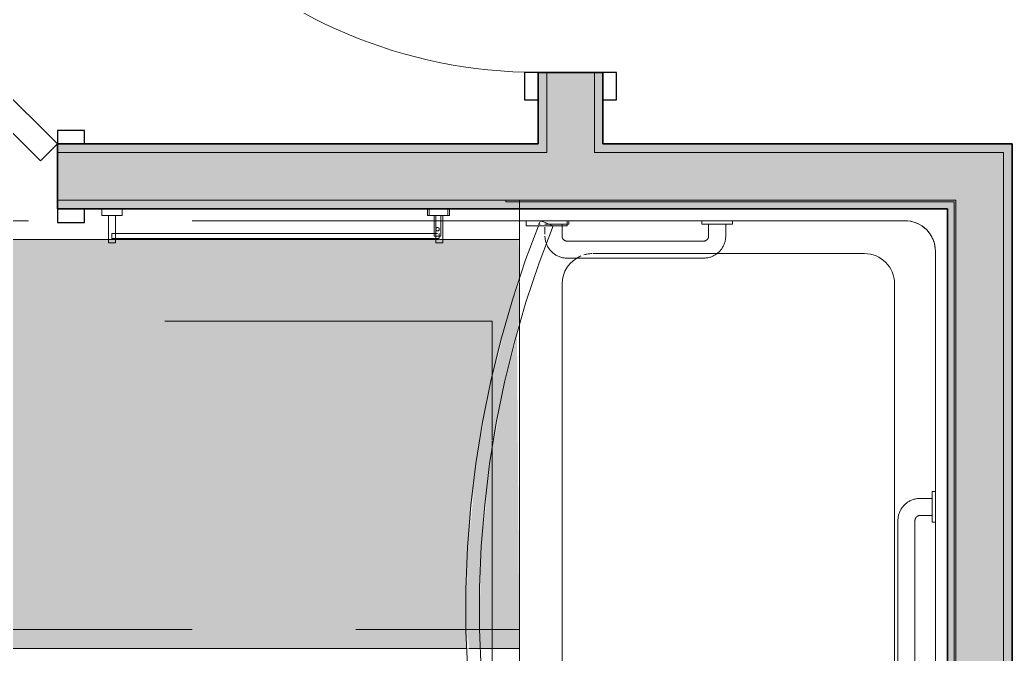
# Model space of a CAD drawing. Header units: inches. Extents: x 6 to 8416, y -388 to 6104.
# Drawn here: x 5332.9 to 5405.7, y 710.3 to 756.8 of the extents above; entities that cross this region are included whole.
import ezdxf

# ---------------------------------------------------------------- set-up
doc = ezdxf.new("R2010")
doc.units = ezdxf.units.IN
doc.header["$MEASUREMENT"] = 0
doc.linetypes.add('Dash 1_16_', pattern=[48, 24, -24])
doc.linetypes.add('Hidden 1_16_', pattern=[36, 24, -12])
for name, color, linetype, lineweight in [('A-DOOR', 31, 'Continuous', 18), ('A-DOOR-FRAM', 31, 'Continuous', 25), ('A-GENM', 13, 'Continuous', 18), ('A-WALL', 113, 'Continuous', 25), ('A-WALL-PATT', 111, 'Continuous', 35), ('I-WALL', 2, 'Continuous', 25), ('P-SANR-FIXT', 6, 'Continuous', 18), ('Q-SPCQ', 91, 'Continuous', 18)]:
    doc.layers.add(name, color=color, linetype=linetype, lineweight=lineweight)

# ---------------------------------------------------------------- blocks, each defined once
blk = doc.blocks.new('GM BA Shower-Unit-Tub-Prefab-ICC ADA-AM - ICC Type B_ Option A Forward_ 60_W x 32_D-2224287-LEVEL 3 - PLAN Copy 1 Copy 1')
at = {"layer": 'A-GENM'}
blk.add_line((59.375, 32), (60, 32), dxfattribs=at)
blk = doc.blocks.new('PL BA Toilet-Unit-Two Piece-ICC ADA-AM - ICC Type B_ Side Approach_ Swing Up Bar-V939-LEVEL 3 - PLAN Copy 1 Copy 1')
at = {"layer": 'A-GENM', "linetype": 'Hidden 1_16_', "lineweight": 9}
for p, q in [((0, -46.672), (0, -23.078)), ((0, -47.204), (0, -46.672)), ((0, -51.923), (0, -47.263)), ((0, -56), (0, -51.974)), ((0, -56), (48, -56))]:
    blk.add_line(p, q, dxfattribs=at)
blk = doc.blocks.new('GM Clearance-Rect-AM - 30_ x 48_  - A117 2017 Existing _ Type B _ A117 2009 _ CBC-V940-LEVEL 3 - PLAN Copy 1 Copy 1')
at = {"layer": 'A-GENM', "linetype": 'Hidden 1_16_', "lineweight": 9, "transparency": 33554560}
h = blk.add_hatch(color=256, dxfattribs=at)
h.paths.add_polyline_path([(-15, 14.99), (-15, 3.824), (-9.98, 3.852), (-4.627, 3.521), (1.211, 2.722), (6.775, 1.493), (11.363, 0.219), (12.253, 0), (15, 0.051), (15, 5.656), (14.75, 5.656), (14.75, 6.089), (15, 6.089), (15, 29.656), (14.75, 29.656), (14.75, 30.089), (15, 30.089), (15, 48), (-15, 48)])
h.paths.add_polyline_path([(-15, 2.824), (-15, 0), (7.953, 0.176), (3.467, 1.272), (-2.174, 2.235), (-7.811, 2.769), (-12.992, 2.9)])
h = blk.add_hatch(color=256, dxfattribs=at)
h.paths.add_polyline_path([(-15, 3.379), (-15, 2.824), (-10.45, 2.869), (-4.679, 2.522), (1.585, 1.633), (7.063, 0.418), (9.185, 0), (11.777, 0.051), (9.674, 0.744), (3.083, 2.363), (-1.424, 3.155), (-8.171, 3.783), (-13.109, 3.896), (-15, 3.685), (-15, 3.38)])
h.paths.add_polyline_path([(14.75, 5.656), (15, 5.656), (15, 6.089), (14.75, 6.089), (14.75, 5.872)])
h.paths.add_polyline_path([(14.75, 29.656), (15, 29.656), (15, 30.089), (14.75, 30.089), (14.75, 29.872)])
at = {"layer": 'A-GENM', "linetype": 'Hidden 1_16_', "lineweight": 9}
for p, q in [((15, 48), (-15, 48)), ((-15, 48), (-15, 3.821)), ((15, 48), (-15, 48)), ((-15, 48), (-15, 3.821)), ((-15, 3.821), (-15, 48)), ((-15, 48), (15, 48)), ((15, 30.062), (15, 48)), ((15, 30.062), (15, 48)), ((15, 48), (15, 30.062)), ((15, 29.872), (15, 30.062)), ((15, 29.872), (15, 30.062)), ((15, 30.062), (15, 29.872)), ((15, 29.656), (15, 29.845)), ((15, 29.656), (15, 29.845)), ((15, 29.845), (15, 29.656)), ((15, 6.062), (15, 29.656)), ((15, 6.062), (15, 29.656)), ((15, 29.656), (15, 6.062)), ((15, 5.872), (15, 6.062)), ((15, 5.872), (15, 6.062)), ((15, 6.062), (15, 5.872)), ((15, 5.656), (15, 5.845)), ((15, 5.656), (15, 5.845)), ((15, 5.845), (15, 5.656)), ((15, 0), (15, 5.656)), ((15, 0), (15, 5.656)), ((15, 5.656), (15, 0)), ((-15, 3.714), (-15, 3.38)), ((-15, 3.714), (-15, 3.38)), ((-15, 3.38), (-15, 3.714)), ((-15, 3.378), (-15, 2.824)), ((-15, 3.378), (-15, 2.824)), ((-15, 2.824), (-15, 3.378)), ((-15, 2.824), (-15, 0)), ((-15, 2.824), (-15, 0)), ((-15, 0), (-15, 2.824)), ((-15, 0), (8.6, 0)), ((-15, 0), (8.6, 0)), ((8.6, 0), (-15, 0)), ((8.6, 0), (8.902, 0)), ((8.6, 0), (8.902, 0)), ((8.902, 0), (8.6, 0)), ((9.075, 0), (11.841, 0)), ((9.075, 0), (11.841, 0)), ((11.841, 0), (9.075, 0)), ((11.922, 0), (15, 0)), ((11.922, 0), (15, 0)), ((15, 0), (11.922, 0))]:
    blk.add_line(p, q, dxfattribs=at)
blk = doc.blocks.new('SE BA Towel Bar-AM - 2_-0_ W x 2 1_2_ D_ 48_ AFF-V941-LEVEL 3 - PLAN Copy 1 Copy 1')
at = {"layer": 'Q-SPCQ'}
for p, q in [((-12.25, 2.5), (-12.25, 0.5)), ((-12.25, 2.5), (-12, 2.5)), ((-12.217, 2.5), (-12, 2.5)), ((-12, 2.5), (-11.783, 2.5)), ((-12, 2.5), (-11.75, 2.5)), ((12, 2.187), (-12, 2.187)), ((-12, 2.187), (-12, 2.181)), ((-12, 2.187), (-12, 2.181)), ((-11.75, 2), (-11.75, 2.5)), ((11.75, 2.5), (11.75, 0.5)), ((11.75, 2.5), (12, 2.5)), ((11.783, 2.5), (12, 2.5)), ((12, 2.5), (12.217, 2.5)), ((12, 2.5), (12.25, 2.5)), ((12, 2.181), (12, 2.187)), ((12, 2.181), (12, 2.187)), ((12.25, 0.5), (12.25, 2.5)), ((-12, 2.181), (-12, 2.162)), ((-12, 2.181), (-12, 2.162)), ((-12, 2.162), (-12, 2.133)), ((-12, 2.162), (-12, 2.133)), ((-12, 2.133), (-12, 2.094)), ((-12, 2.133), (-12, 2.094)), ((-12, 2.094), (-12, 2.049)), ((-12, 2.094), (-12, 2.049)), ((-12, 2.049), (-12, 2)), ((-12, 2.049), (-12, 2)), ((-12, 2), (-12, 1.812)), ((-12, 2), (-12, 1.951)), ((-12, 1.951), (-12, 1.906)), ((-12, 1.906), (-12, 1.867)), ((-12, 1.867), (-12, 1.838)), ((-12, 1.838), (-12, 1.819)), ((-12, 1.819), (-12, 1.812)), ((-11.872, 1.812), (-11.683, 1.812)), ((-11.75, 0.5), (-11.75, 2)), ((-11.683, 1.812), (12, 1.812)), ((12, 2.162), (12, 2.181)), ((12, 2.162), (12, 2.181)), ((12, 2.133), (12, 2.162)), ((12, 2.133), (12, 2.162)), ((12, 2.094), (12, 2.133)), ((12, 2.094), (12, 2.133)), ((12, 2.049), (12, 2.094)), ((12, 2.049), (12, 2.094)), ((12, 2), (12, 2.049)), ((12, 2), (12, 2.049)), ((12, 1.951), (12, 2)), ((12, 1.951), (12, 2)), ((12, 1.906), (12, 1.951)), ((12, 1.906), (12, 1.951)), ((12, 1.867), (12, 1.906)), ((12, 1.867), (12, 1.906)), ((12, 1.838), (12, 1.867)), ((12, 1.838), (12, 1.867)), ((12, 1.819), (12, 1.838)), ((12, 1.819), (12, 1.838)), ((12, 1.812), (12, 1.819)), ((12, 1.812), (12, 1.819)), ((-12.75, 0.5), (-12.75, 0)), ((-12.098, 0.5), (-12.75, 0.5)), ((-12.217, 0.5), (-12.25, 0.5)), ((-11.634, 0.5), (-11.859, 0.5)), ((-11.75, 0.5), (-11.783, 0.5)), ((-11.25, 0.5), (-11.634, 0.5)), ((-11.25, 0), (-11.25, 0.5)), ((11.25, 0.5), (11.25, 0)), ((12, 0.5), (11.25, 0.5)), ((12, 0.5), (11.75, 0.5)), ((12, 0.5), (11.764, 0.5)), ((12, 0.5), (11.783, 0.5)), ((12.217, 0.5), (12, 0.5)), ((12.25, 0.5), (12, 0.5)), ((12.236, 0.5), (12, 0.5)), ((12.75, 0.5), (12, 0.5)), ((12.75, 0), (12.75, 0.5)), ((-12, 0), (-12.75, 0)), ((-12, 0), (-12.75, 0)), ((-11.25, 0), (-12, 0)), ((-11.25, 0), (-12, 0)), ((12, 0), (11.25, 0)), ((12, 0), (11.25, 0)), ((12.75, 0), (12, 0)), ((12.75, 0), (12, 0))]:
    blk.add_line(p, q, dxfattribs=at)
blk = doc.blocks.new('z Nested-Shower Surround-Tub-Prefab - Variable-V943-LEVEL 3 - PLAN Copy 1 Copy 1')
at = {"layer": 'A-GENM', "lineweight": 9}
for p, q in [((60, 33), (59.875, 33)), ((59.875, 33), (59.875, 0.125)), ((59.875, 32), (59.875, 33)), ((59.875, 33), (60, 33)), ((60, 0), (60, 33)), ((60, 33), (60, 32)), ((59.875, 0.625), (59.875, 32)), ((60, 32), (60, 0.625)), ((0, 0), (60, 0)), ((60, 0), (0, 0)), ((59.875, 0.125), (0.125, 0.125)), ((0.312, 0.125), (59.688, 0.125)), ((59.875, 0.312), (59.875, 0.625)), ((60, 0.625), (60, 0))]:
    blk.add_line(p, q, dxfattribs=at)
at = {"layer": 'A-GENM'}
for p, q in [((9.275, 32), (27.125, 32)), ((27.125, 32), (50.725, 32)), ((50.725, 32), (51.027, 32)), ((51.2, 32), (53.966, 32)), ((54.047, 32), (57.125, 32)), ((57.125, 32), (58.5, 32)), ((58.5, 32), (58.5, 30.75)), ((60, 32), (58.5, 32)), ((58.5, 32), (58.5, 30.75)), ((58.5, 30.75), (58.5, 32)), ((58.5, 32), (59.375, 32)), ((59.375, 32), (59.875, 32)), ((60, 0), (60, 32)), ((60, 32), (60, 0.625)), ((58.5, 30.75), (58.5, 30.119)), ((58.5, 30.75), (58.5, 30.119)), ((58.5, 30.119), (58.5, 30.75)), ((58.5, 30), (58.5, 29.25)), ((58.5, 30), (58.5, 29.25)), ((58.5, 29.25), (58.5, 30)), ((58.5, 29.25), (58.5, 3.75)), ((58.5, 29.25), (58.5, 3.75)), ((58.5, 3.75), (58.5, 29.25)), ((53.839, 28.873), (6.409, 28.873)), ((56.089, 18.5), (56.089, 26.623)), ((56.089, 6.712), (56.089, 18.5)), ((53.877, 4.5), (6.371, 4.5)), ((56.25, 1.5), (3.75, 1.5)), ((56.25, 1.5), (3.75, 1.5)), ((3.75, 1.5), (56.25, 1.5)), ((0, 0), (60, 0)), ((60, 0), (0, 0)), ((60, 0.625), (60, 0))]:
    blk.add_line(p, q, dxfattribs=at)
for centre, radius, start, end in [((53.839, 26.623), 2.25, 23.01288, 90), ((53.839, 26.623), 2.25, 10.6675, 16.57426), ((53.839, 26.623), 2.25, 1.82866, 9.29916), ((53.877, 6.712), 2.212, 270, 360), ((56.25, 3.75), 2.25, 270, 360), ((56.25, 3.75), 2.25, 339.97132, 0), ((56.25, 3.75), 2.25, 339.97132, 360), ((56.25, 3.75), 2.25, 335.02868, 339.97132), ((56.25, 3.75), 2.25, 335.02868, 339.97132), ((56.25, 3.75), 2.25, 294.97132, 335.02868), ((56.25, 3.75), 2.25, 294.97132, 335.02868), ((56.25, 3.75), 2.25, 270, 290.02868), ((56.25, 3.75), 2.25, 270, 290.02868), ((56.25, 3.75), 2.25, 290.02868, 294.97132), ((56.25, 3.75), 2.25, 290.02868, 294.97132)]:
    blk.add_arc(centre, radius, start, end, dxfattribs=at)
blk = doc.blocks.new('z Nested-Shower Grab Bars - Variable-V944-LEVEL 3 - PLAN Copy 1 Copy 1')
at = {"layer": 'A-GENM', "linetype": 'Dash 1_16_', "lineweight": 9}
for p, q in [((56.75, 29.125), (56.75, 29.087)), ((56.75, 29.125), (56.75, 29.087)), ((57, 29.087), (57, 29.125)), ((57, 29.087), (57, 29.125)), ((55.616, 28.604), (55.552, 28.593)), ((55.745, 28.62), (55.733, 28.619)), ((56.516, 28.625), (55.998, 28.625)), ((56.75, 29.087), (56.75, 28.974)), ((56.75, 29.087), (56.75, 28.974)), ((56.75, 28.604), (56.75, 28.625)), ((56.75, 28.604), (56.75, 28.625)), ((56.75, 28.623), (56.75, 28.563)), ((56.75, 28.623), (56.75, 28.563)), ((56.75, 28.541), (56.75, 28.604)), ((56.75, 28.541), (56.75, 28.604)), ((56.75, 28.442), (56.75, 28.541)), ((56.75, 28.442), (56.75, 28.541)), ((56.75, 28.313), (56.75, 28.442)), ((56.75, 28.313), (56.75, 28.442)), ((57, 28.974), (57, 29.087)), ((57, 28.974), (57, 29.087)), ((57, 28.563), (57, 28.795)), ((57, 28.563), (57, 28.795)), ((57, 28.291), (57, 28.503)), ((57, 28.291), (57, 28.503)), ((56.75, 28.162), (56.75, 28.313)), ((56.75, 28.162), (56.75, 28.313)), ((56.75, 28), (56.75, 28.162)), ((56.75, 28), (56.75, 28.162)), ((56.75, 27.838), (56.75, 28)), ((56.75, 27.838), (56.75, 28)), ((56.75, 27.688), (56.75, 27.838)), ((56.75, 27.688), (56.75, 27.838)), ((56.75, 27.709), (56.75, 26.875)), ((56.75, 27.375), (56.75, 27.688)), ((56.75, 27.375), (56.75, 27.688)), ((56.75, 27.687), (56.75, 26.875)), ((57, 28.113), (57, 28.291)), ((57, 28.113), (57, 28.291)), ((57, 27.749), (57, 28)), ((57, 27.749), (57, 28)), ((57, 26.875), (57, 27.709)), ((57, 26.875), (57, 27.709)), ((54.25, 27), (54.25, 17)), ((55.5, 17), (55.5, 27)), ((55.875, 27.375), (56.75, 27.375)), ((56.75, 26.875), (57, 26.875)), ((57, 17.125), (56.75, 17.125)), ((56.75, 17.125), (56.75, 16.313)), ((56.75, 17.125), (56.75, 14.875)), ((57, 14.875), (57, 17.125)), ((57, 14.875), (57, 17.125)), ((56.75, 16.625), (55.875, 16.625)), ((56.75, 16.313), (56.75, 16.625)), ((56.75, 15.375), (56.75, 16.625)), ((56.75, 15.688), (56.75, 16.313)), ((55.875, 15.375), (56.75, 15.375)), ((56.75, 15.375), (56.75, 15.688)), ((56.75, 15.687), (56.75, 14.875)), ((56.75, 14.875), (57, 14.875)), ((35, 2.75), (13, 2.75)), ((35, 2.75), (13, 2.75)), ((13, 1.5), (35, 1.5)), ((13, 1.5), (35, 1.5)), ((35.375, 1.125), (35.375, 0.25)), ((35.375, 1.125), (35.375, 0.25)), ((36.625, 0.25), (36.625, 1.125)), ((36.625, 0.25), (36.625, 1.125)), ((34.875, 0.25), (34.875, 0)), ((35.687, 0.25), (34.875, 0.25)), ((35.687, 0.25), (34.875, 0.25)), ((34.875, 0.25), (34.875, 0)), ((37.125, 0.25), (34.875, 0.25)), ((35.687, 0.25), (34.875, 0.25)), ((34.875, 0), (37.125, 0)), ((34.875, 0), (37.125, 0)), ((34.875, 0), (37.125, 0)), ((34.875, 0), (37.125, 0)), ((35.375, 0.25), (35.688, 0.25)), ((35.375, 0.25), (35.688, 0.25)), ((35.375, 0.25), (36.625, 0.25)), ((35.375, 0.25), (35.688, 0.25)), ((35.688, 0.25), (36.313, 0.25)), ((35.688, 0.25), (35.838, 0.25)), ((35.688, 0.25), (36.313, 0.25)), ((35.838, 0.25), (36, 0.25)), ((36, 0.25), (36.162, 0.25)), ((36.162, 0.25), (36.313, 0.25)), ((37.125, 0.25), (36.313, 0.25)), ((37.125, 0.25), (36.313, 0.25)), ((36.313, 0.25), (36.625, 0.25)), ((36.313, 0.25), (36.625, 0.25)), ((37.125, 0.25), (36.313, 0.25)), ((36.313, 0.25), (36.625, 0.25)), ((37.125, 0), (37.125, 0.25)), ((37.125, 0), (37.125, 0.25))]:
    blk.add_line(p, q, dxfattribs=at)
at = {"layer": 'A-GENM', "linetype": 'Dash 1_16_', "lineweight": 9, "flags": 128}
for points in [[(55.303, 28.521), (55.242, 28.497), (55.183, 28.47), (55.125, 28.441), (55.068, 28.41), (55.012, 28.377), (54.957, 28.341), (54.905, 28.303), (54.853, 28.264), (54.803, 28.222), (54.756, 28.178), (54.709, 28.132), (54.665, 28.085), (54.623, 28.035), (54.582, 27.984), (54.544, 27.932), (54.508, 27.878), (54.474, 27.823), (54.442, 27.766), (54.412, 27.708), (54.385, 27.649), (54.36, 27.589), (54.338, 27.528), (54.318, 27.466), (54.301, 27.403), (54.286, 27.34), (54.274, 27.276), (54.264, 27.212), (54.257, 27.147), (54.252, 27.083), (54.25, 27.018), (54.25, 27)], [(55.552, 28.593), (55.489, 28.578), (55.426, 28.562), (55.364, 28.543), (55.303, 28.521)], [(55.733, 28.619), (55.68, 28.613), (55.616, 28.604)], [(55.875, 28.625), (55.81, 28.624), (55.745, 28.62)], [(55.5, 27), (55.5, 27.015), (55.501, 27.03), (55.503, 27.045), (55.505, 27.06), (55.507, 27.075), (55.511, 27.089), (55.515, 27.104), (55.519, 27.118), (55.524, 27.132), (55.53, 27.146), (55.536, 27.16), (55.542, 27.173), (55.55, 27.186), (55.557, 27.199), (55.565, 27.212), (55.574, 27.224), (55.583, 27.236), (55.593, 27.247), (55.603, 27.258), (55.614, 27.269), (55.625, 27.279), (55.636, 27.289), (55.648, 27.298), (55.66, 27.307), (55.672, 27.316), (55.685, 27.323), (55.698, 27.331), (55.712, 27.338), (55.725, 27.344), (55.739, 27.35), (55.753, 27.355), (55.767, 27.359), (55.782, 27.363), (55.797, 27.367), (55.811, 27.37), (55.826, 27.372), (55.841, 27.373), (55.856, 27.375), (55.871, 27.375), (55.875, 27.375)], [(54.25, 17), (54.251, 16.935), (54.255, 16.87), (54.262, 16.805), (54.271, 16.741), (54.282, 16.677), (54.297, 16.614), (54.313, 16.551), (54.332, 16.489), (54.354, 16.428), (54.378, 16.367), (54.405, 16.308), (54.434, 16.25), (54.465, 16.193), (54.498, 16.137), (54.534, 16.082), (54.572, 16.03), (54.611, 15.978), (54.653, 15.928), (54.697, 15.881), (54.743, 15.834), (54.79, 15.79), (54.84, 15.748), (54.891, 15.707), (54.943, 15.669), (54.997, 15.633), (55.052, 15.599), (55.109, 15.567), (55.167, 15.537), (55.226, 15.51), (55.286, 15.485), (55.347, 15.463), (55.409, 15.443), (55.472, 15.426), (55.535, 15.411), (55.599, 15.399), (55.663, 15.389), (55.728, 15.382), (55.792, 15.377), (55.857, 15.375), (55.875, 15.375)], [(55.875, 16.625), (55.86, 16.625), (55.845, 16.626), (55.83, 16.628), (55.815, 16.63), (55.8, 16.632), (55.786, 16.636), (55.771, 16.64), (55.757, 16.644), (55.743, 16.649), (55.729, 16.655), (55.715, 16.661), (55.702, 16.667), (55.689, 16.675), (55.676, 16.682), (55.663, 16.69), (55.651, 16.699), (55.639, 16.708), (55.628, 16.718), (55.617, 16.728), (55.606, 16.739), (55.596, 16.75), (55.586, 16.761), (55.577, 16.773), (55.568, 16.785), (55.559, 16.797), (55.552, 16.81), (55.544, 16.823), (55.537, 16.837), (55.531, 16.85), (55.525, 16.864), (55.52, 16.878), (55.516, 16.892), (55.512, 16.907), (55.508, 16.922), (55.505, 16.936), (55.503, 16.951), (55.502, 16.966), (55.5, 16.981), (55.5, 16.996), (55.5, 17)], [(36.625, 1.125), (36.624, 1.19), (36.62, 1.255), (36.613, 1.32), (36.604, 1.384), (36.593, 1.448), (36.578, 1.511), (36.562, 1.574), (36.543, 1.636), (36.521, 1.697), (36.497, 1.758), (36.47, 1.817), (36.441, 1.875), (36.41, 1.932), (36.377, 1.988), (36.341, 2.043), (36.303, 2.095), (36.264, 2.147), (36.222, 2.197), (36.178, 2.244), (36.132, 2.291), (36.085, 2.335), (36.035, 2.377), (35.984, 2.418), (35.932, 2.456), (35.878, 2.492), (35.823, 2.526), (35.766, 2.558), (35.708, 2.588), (35.649, 2.615), (35.589, 2.64), (35.528, 2.662), (35.466, 2.682), (35.403, 2.699), (35.34, 2.714), (35.276, 2.726), (35.212, 2.736), (35.147, 2.743), (35.083, 2.748), (35.018, 2.75), (35, 2.75)], [(36.625, 1.125), (36.624, 1.19), (36.62, 1.255), (36.613, 1.32), (36.604, 1.384), (36.593, 1.448), (36.578, 1.511), (36.562, 1.574), (36.543, 1.636), (36.521, 1.697), (36.497, 1.758), (36.47, 1.817), (36.441, 1.875), (36.41, 1.932), (36.377, 1.988), (36.341, 2.043), (36.303, 2.095), (36.264, 2.147), (36.222, 2.197), (36.178, 2.244), (36.132, 2.291), (36.085, 2.335), (36.035, 2.377), (35.984, 2.418), (35.932, 2.456), (35.878, 2.492), (35.823, 2.526), (35.766, 2.558), (35.708, 2.588), (35.649, 2.615), (35.589, 2.64), (35.528, 2.662), (35.466, 2.682), (35.403, 2.699), (35.34, 2.714), (35.276, 2.726), (35.212, 2.736), (35.147, 2.743), (35.083, 2.748), (35.018, 2.75), (35, 2.75)], [(35, 1.5), (35.015, 1.5), (35.03, 1.499), (35.045, 1.497), (35.06, 1.495), (35.075, 1.493), (35.089, 1.489), (35.104, 1.485), (35.118, 1.481), (35.132, 1.476), (35.146, 1.47), (35.16, 1.464), (35.173, 1.458), (35.186, 1.45), (35.199, 1.443), (35.212, 1.435), (35.224, 1.426), (35.236, 1.417), (35.247, 1.407), (35.258, 1.397), (35.269, 1.386), (35.279, 1.375), (35.289, 1.364), (35.298, 1.352), (35.307, 1.34), (35.316, 1.328), (35.323, 1.315), (35.331, 1.302), (35.338, 1.288), (35.344, 1.275), (35.35, 1.261), (35.355, 1.247), (35.359, 1.233), (35.363, 1.218), (35.367, 1.203), (35.37, 1.189), (35.372, 1.174), (35.373, 1.159), (35.375, 1.144), (35.375, 1.129), (35.375, 1.125)], [(35, 1.5), (35.015, 1.5), (35.03, 1.499), (35.045, 1.497), (35.06, 1.495), (35.075, 1.493), (35.089, 1.489), (35.104, 1.485), (35.118, 1.481), (35.132, 1.476), (35.146, 1.47), (35.16, 1.464), (35.173, 1.458), (35.186, 1.45), (35.199, 1.443), (35.212, 1.435), (35.224, 1.426), (35.236, 1.417), (35.247, 1.407), (35.258, 1.397), (35.269, 1.386), (35.279, 1.375), (35.289, 1.364), (35.298, 1.352), (35.307, 1.34), (35.316, 1.328), (35.323, 1.315), (35.331, 1.302), (35.338, 1.288), (35.344, 1.275), (35.35, 1.261), (35.355, 1.247), (35.359, 1.233), (35.363, 1.218), (35.367, 1.203), (35.37, 1.189), (35.372, 1.174), (35.373, 1.159), (35.375, 1.144), (35.375, 1.129), (35.375, 1.125)]]:
    blk.add_lwpolyline(points, dxfattribs=at)
blk = doc.blocks.new('z Nested-Clearance-Shower-AM - Tub_Shower - ICC Type B - Option A_ Forward-V410-LEVEL 3 - PLAN Copy 1 Copy 1')
at = {"layer": 'A-GENM', "linetype": 'Hidden 1_16_', "lineweight": 9}
for p, q in [((30, 48), (0, 48)), ((0, 48), (0, 0)), ((30, 0), (30, 48)), ((16, 47), (14, 47)), ((14, 47), (14, 41.578)), ((14, 42.375), (14, 47)), ((14, 47), (16, 47)), ((16, 41.578), (16, 47)), ((16, 47), (16, 41.953)), ((12.664, 42.914), (11.25, 41.5)), ((11.25, 41.5), (12.664, 42.914)), ((14, 41.578), (12.664, 42.914)), ((12.664, 42.914), (13.602, 41.977)), ((14, 41.578), (14, 42.375)), ((17.336, 42.914), (16, 41.578)), ((16.25, 41.828), (17.336, 42.914)), ((18.75, 41.5), (17.336, 42.914)), ((17.336, 42.914), (18.125, 42.125)), ((11.25, 41.5), (15, 37.75)), ((15, 37.75), (11.25, 41.5)), ((13.602, 41.977), (14, 41.578)), ((15, 37.75), (18.75, 41.5)), ((16, 41.825), (16, 41.578)), ((18.75, 41.5), (16.187, 38.937)), ((18.43, 41.82), (18.75, 41.5)), ((16.187, 38.937), (15, 37.75)), ((0, 0), (30, 0))]:
    blk.add_line(p, q, dxfattribs=at)
blk = doc.blocks.new('SE BA Shower Curtain Rod-AM - 1_ Dia__ 76_ AFF-V945-LEVEL 3 - PLAN Copy 1 Copy 1')
at = {"layer": 'Q-SPCQ'}
for p, q in [((57, 1.5), (56.625, 1.5)), ((56.625, 1.5), (56.625, 0.75)), ((56.625, 1.5), (56.625, -1.5)), ((57, -1.5), (57, 1.5)), ((57, 0.75), (57, 1.5)), ((57, -0.75), (57, 0.75)), ((56.625, 0.12), (56.625, 0)), ((56.72, -0.232), (56.905, 0.232)), ((56.765, -0.12), (56.812, 0)), ((56.998, 0.464), (56.786, 0.544)), ((56.812, 0), (56.86, 0.119)), ((56.86, 0.12), (56.905, 0.232)), ((56.86, 0.119), (56.86, 0.12)), ((56.905, 0.232), (56.943, 0.328)), ((56.905, 0.232), (56.943, 0.328)), ((56.943, 0.328), (56.973, 0.402)), ((56.943, 0.328), (56.973, 0.402)), ((56.973, 0.402), (56.998, 0.464)), ((56.973, 0.402), (56.991, 0.449)), ((56.991, 0.449), (56.998, 0.464)), ((56.625, -0.391), (56.625, -0.75)), ((56.627, -0.464), (56.652, -0.402)), ((56.627, -0.464), (56.652, -0.402)), ((56.652, -0.402), (56.682, -0.328)), ((56.652, -0.402), (56.682, -0.328)), ((56.682, -0.328), (56.72, -0.232)), ((56.682, -0.328), (56.72, -0.232)), ((56.72, -0.232), (56.765, -0.12)), ((56.625, -0.75), (56.625, -1.5)), ((57, -1.5), (57, -0.75)), ((56.625, -1.5), (57, -1.5))]:
    blk.add_line(p, q, dxfattribs=at)
at = {"layer": 'Q-SPCQ', "flags": 128}
for points in [[(56.625, 0.604), (54.115, 1.547), (51.191, 2.513), (48.231, 3.362), (45.239, 4.091), (42.221, 4.7), (39.18, 5.189), (36.123, 5.555), (33.053, 5.798), (29.976, 5.919), (26.897, 5.916), (23.82, 5.791), (20.75, 5.542), (17.694, 5.171), (14.654, 4.678), (11.636, 4.063), (8.646, 3.329), (5.687, 2.475), (2.765, 1.504), (0.375, 0.605)], [(0.375, -0.464), (3.218, 0.604), (6.104, 1.558), (9.026, 2.395), (11.978, 3.115), (14.958, 3.716), (17.959, 4.198), (20.976, 4.56), (24.006, 4.8), (27.043, 4.919), (30.083, 4.916), (33.119, 4.792), (36.149, 4.547), (39.166, 4.181), (42.166, 3.694), (45.144, 3.088), (48.096, 2.363), (51.016, 1.52), (53.901, 0.562), (56.625, -0.464)]]:
    blk.add_lwpolyline(points, dxfattribs=at)
blk = doc.blocks.new('SE BA Robe Hook-AM - Robe Hook-V671-LEVEL 3 - PLAN Copy 1 Copy 1')
at = {"layer": 'Q-SPCQ'}
for p, q in [((-0.25, 2), (-0.25, 0.5)), ((-0.25, 2), (0, 2)), ((-0.217, 2), (0, 2)), ((0, 2), (0.217, 2)), ((0, 2), (0.25, 2)), ((0.25, 0.5), (0.25, 2)), ((-0.75, 0.5), (-0.75, 0)), ((0, 0.5), (-0.75, 0.5)), ((0, 0.5), (-0.25, 0.5)), ((0, 0.5), (-0.236, 0.5)), ((0, 0.5), (-0.217, 0.5)), ((0.217, 0.5), (0, 0.5)), ((0.25, 0.5), (0, 0.5)), ((0.236, 0.5), (0, 0.5)), ((0.75, 0.5), (0, 0.5)), ((0.75, 0), (0.75, 0.5)), ((0, 0), (-0.75, 0)), ((0.75, 0), (0, 0))]:
    blk.add_line(p, q, dxfattribs=at)
for start, end in [(360, 180), (135, 180), (180, 360), (180, 210), (120, 135), (105, 120), (240, 345), (0, 105), (345, 0), (210, 225), (225, 240)]:
    blk.add_arc((0, 1.5), 0.125, start, end, dxfattribs=at)
blk = doc.blocks.new('Unit-Single-Flush-ICC ADA-AM - 36_ x 84_-NR _U-BA _ BATH_-6492505-LEVEL 3 - PLAN Copy 1 Copy 1')
at = {"layer": 'A-DOOR'}
for p, q in [((-8.693, 26.593), (-7.456, 27.831)), ((18, 2.375), (-7.456, 27.831)), ((16.763, 1.138), (-8.693, 26.593)), ((16.763, 1.138), (18, 2.375))]:
    blk.add_line(p, q, dxfattribs=at)
at = {"layer": 'A-DOOR', "lineweight": 9}
blk.add_arc((18, 2.375), 36, 135, 180, dxfattribs=at)
at = {"layer": 'A-DOOR-FRAM'}
for p, q in [((-18, 3.375), (-20, 3.375)), ((-20, 3.375), (-20, 2.375)), ((-18, 2.375), (-18, 3.375)), ((20, 3.375), (18, 3.375)), ((18, 3.375), (18, 2.375)), ((20, 2.375), (20, 3.375)), ((-20, 2.375), (-18, 2.375)), ((18, 2.375), (20, 2.375)), ((-18, -2.375), (-20, -2.375)), ((-20, -2.375), (-20, -3.375)), ((-18, -3.375), (-18, -2.375)), ((20, -2.375), (18, -2.375)), ((18, -2.375), (18, -3.375)), ((20, -3.375), (20, -2.375)), ((-20, -3.375), (-18, -3.375)), ((18, -3.375), (20, -3.375))]:
    blk.add_line(p, q, dxfattribs=at)
at = {"layer": 'A-DOOR-FRAM', "lineweight": 18}
for p, q in [((-18, 3.375), (-20, 3.375)), ((-20, 3.375), (-20, 2.375)), ((-18, 3.375), (-18, 2.375)), ((20, 3.375), (18, 3.375)), ((18, 3.375), (18, 2.375)), ((20, 3.375), (20, 2.375)), ((-20, 2.375), (-18, 2.375)), ((18, 2.375), (20, 2.375)), ((-20, -3.375), (-20, -2.375)), ((-18, -2.375), (-20, -2.375)), ((-18, -3.375), (-18, -2.375)), ((18, -3.375), (18, -2.375)), ((20, -2.375), (18, -2.375)), ((20, -3.375), (20, -2.375)), ((-20, -3.375), (-18, -3.375)), ((18, -3.375), (20, -3.375))]:
    blk.add_line(p, q, dxfattribs=at)
blk = doc.blocks.new('Unit-Single-Flush-ICC ADA-AM - 36_ x 84_-NR _U-BE _ BED_-6494243-LEVEL 3 - PLAN Copy 1 Copy 1')
at = {"layer": 'A-DOOR'}
for p, q in [((16.25, 38.375), (18, 38.375)), ((16.25, 2.375), (16.25, 38.375)), ((18, 2.375), (18, 38.375)), ((16.25, 2.375), (18, 2.375))]:
    blk.add_line(p, q, dxfattribs=at)
at = {"layer": 'A-DOOR', "lineweight": 9}
blk.add_arc((18, 2.375), 36, 90, 180, dxfattribs=at)
at = {"layer": 'A-DOOR-FRAM'}
for p, q in [((-18, 3.375), (-20, 3.375)), ((-20, 3.375), (-20, 2.375)), ((-18, 2.375), (-18, 3.375)), ((20, 3.375), (18, 3.375)), ((18, 3.375), (18, 2.375)), ((20, 2.375), (20, 3.375)), ((-20, 2.375), (-18, 2.375)), ((18, 2.375), (20, 2.375)), ((-18, -2.375), (-20, -2.375)), ((-20, -2.375), (-20, -3.375)), ((-18, -3.375), (-18, -2.375)), ((20, -2.375), (18, -2.375)), ((18, -2.375), (18, -3.375)), ((20, -3.375), (20, -2.375)), ((-20, -3.375), (-18, -3.375)), ((18, -3.375), (20, -3.375))]:
    blk.add_line(p, q, dxfattribs=at)
at = {"layer": 'A-DOOR-FRAM', "lineweight": 18}
for p, q in [((-18, 3.375), (-20, 3.375)), ((-20, 3.375), (-20, 2.375)), ((-18, 3.375), (-18, 2.375)), ((20, 3.375), (18, 3.375)), ((18, 3.375), (18, 2.375)), ((20, 3.375), (20, 2.375)), ((-20, 2.375), (-18, 2.375)), ((18, 2.375), (20, 2.375)), ((-20, -3.375), (-20, -2.375)), ((-18, -2.375), (-20, -2.375)), ((-18, -3.375), (-18, -2.375)), ((18, -3.375), (18, -2.375)), ((20, -2.375), (18, -2.375)), ((20, -3.375), (20, -2.375)), ((-20, -3.375), (-18, -3.375)), ((18, -3.375), (20, -3.375))]:
    blk.add_line(p, q, dxfattribs=at)

msp = doc.modelspace()

# ---------------------------------------------------------------- hatches: boundary and pattern name
at = {"layer": 'A-WALL-PATT', "transparency": 33554560}
h = msp.add_hatch(color=10, dxfattribs=at)
h.paths.add_polyline_path([(5371.54033733, 747.68577679), (5371.54033733, 752.93577679), (5370.91533733, 752.93577679), (5370.91533733, 747.68577679)])
h.paths.add_polyline_path([(5371.54033733, 788.93577679), (5371.54033733, 793.56077679), (5370.91533733, 793.56077679), (5370.91533733, 788.93577679)])
h.paths.add_polyline_path([(5370.91533733, 797.06077679), (5371.54033733, 797.06077679), (5371.54033733, 801.68577679), (5370.91533733, 801.68577679), (5370.91533733, 797.68577679)])
h.paths.add_polyline_path([(5370.91533733, 837.68577679), (5371.54033733, 837.68577679), (5371.42178685, 842.93577679), (5370.91533733, 842.83706081)])
at = {"layer": 'A-WALL-PATT', "lineweight": 25, "transparency": 33554560}
h = msp.add_hatch(color=10, dxfattribs=at)
h.paths.add_polyline_path([(5375.66533733, 747.68577679), (5375.66533733, 752.93577679), (5375.04033733, 752.93577679), (5375.04033733, 747.68577679)])
h.paths.add_polyline_path([(5375.04033733, 788.93577679), (5375.66533733, 788.93577679), (5375.66533733, 801.68577679), (5375.04033733, 801.68577679)])
h.paths.add_polyline_path([(5375.04033733, 837.68577679), (5375.66533733, 837.68577679), (5375.66533733, 842.93577679), (5375.04033733, 842.83706081)])
at = {"layer": 'A-WALL-PATT', "transparency": 33554560}
h = msp.add_hatch(color=10, dxfattribs=at)
h.paths.add_polyline_path([(5262.79033733, 747.06077679), (5299.66533733, 747.06077679), (5299.66533733, 747.68577679), (5262.16533733, 747.68577679), (5262.16533733, 747.06077679)])
h.paths.add_polyline_path([(5335.66533733, 747.06077679), (5371.54033733, 747.06077679), (5371.54033733, 747.68577679), (5335.66533733, 747.68577679)])
h.paths.add_polyline_path([(5388.29303685, 747.06077679), (5405.04033733, 747.06077679), (5405.04033733, 747.68577679), (5375.04033733, 747.68577679), (5375.04033733, 747.06077679)])
at = {"layer": 'A-WALL-PATT', "lineweight": 25, "transparency": 33554560}
msp.add_hatch(color=10, dxfattribs=at).paths.add_polyline_path([(5405.66533733, 602.93577679), (5405.66533733, 747.68577679), (5405.04033733, 747.68577679), (5405.04033733, 602.93577679)])
h = msp.add_hatch(color=10, dxfattribs=at)
h.paths.add_polyline_path([(5287.06553685, 742.93577679), (5291.54033733, 742.93577679), (5291.54033733, 743.56077679), (5266.29033733, 743.56077679), (5266.29033733, 742.93577679), (5266.91533733, 742.93577679)])
h.paths.add_polyline_path([(5354.55053685, 742.93577679), (5400.91533733, 742.93577679), (5400.91533733, 743.56077679), (5335.66533733, 743.56077679), (5335.66533733, 742.93577679), (5337.67928685, 742.93577679)])
h.paths.add_polyline_path([(5299.66533733, 742.93577679), (5299.66533733, 743.56077679), (5295.04033733, 743.56077679), (5295.04033733, 742.93577679), (5295.66533733, 742.93577679)])
at = {"layer": 'A-WALL-PATT', "transparency": 33554560}
h = msp.add_hatch(color=10, dxfattribs=at)
h.paths.add_polyline_path([(5401.54033733, 607.06077679), (5401.54033733, 667.06077679), (5400.91533733, 667.06077679), (5400.91533733, 607.06077679)])
h.paths.add_polyline_path([(5401.54033733, 670.56077679), (5401.54033733, 680.06077679), (5400.91533733, 680.06077679), (5400.91533733, 670.56077679)])
h.paths.add_polyline_path([(5401.54033733, 683.56077679), (5401.54033733, 743.56077679), (5400.91533733, 743.56077679), (5400.91533733, 683.56077679)])
at = {"layer": 'I-WALL', "transparency": 33554560}
h = msp.add_hatch(color=10, dxfattribs=at)
h.paths.add_polyline_path([(5375.04033733, 747.06077679), (5375.04033733, 752.93577679), (5371.54033733, 752.93577679), (5371.54033733, 747.06077679)])
h.paths.add_polyline_path([(5371.54033733, 788.93577679), (5375.04033733, 788.93577679), (5375.04033733, 801.68577679), (5371.54033733, 801.68577679), (5371.54033733, 793.56077679)])
h.paths.add_polyline_path([(5371.54033733, 837.68577679), (5375.04033733, 837.68577679), (5375.04033733, 843.56077679), (5371.54033733, 843.56077679), (5371.54033733, 842.83706081)])
h = msp.add_hatch(color=10, dxfattribs=at)
h.paths.add_polyline_path([(5262.79033733, 743.56077679), (5299.66533733, 743.56077679), (5299.66533733, 747.06077679), (5262.79033733, 747.06077679)])
h.paths.add_polyline_path([(5354.55053685, 743.56077679), (5401.54033733, 743.56077679), (5401.54033733, 747.06077679), (5335.66533733, 747.06077679), (5335.66533733, 743.56077679), (5337.67928685, 743.56077679)])
msp.add_hatch(color=10, dxfattribs=at).paths.add_polyline_path([(5405.04033733, 603.56077679), (5405.04033733, 747.06077679), (5401.54033733, 747.06077679), (5401.54033733, 603.56077679)])

# ---------------------------------------------------------------- linework, layer by layer
at = {"layer": 'A-WALL', "lineweight": 9}
for p, q in [((5371.54033733, 752.93577679), (5371.54033733, 747.06077679)), ((5375.04033733, 747.06077679), (5375.04033733, 752.93577679)), ((5371.54033733, 747.06077679), (5335.66533733, 747.06077679)), ((5405.04033733, 747.06077679), (5375.04033733, 747.06077679)), ((5405.04033733, 747.06077679), (5405.04033733, 603.56077679)), ((5401.54033733, 743.56077679), (5335.66533733, 743.56077679)), ((5401.54033733, 743.56077679), (5401.54033733, 683.56077679))]:
    msp.add_line(p, q, dxfattribs=at)
at = {"layer": 'I-WALL', "lineweight": 35}
for p, q in [((5375.66533733, 752.93577679), (5370.91533733, 752.93577679)), ((5370.91533733, 752.93577679), (5370.91533733, 747.68577679)), ((5375.66533733, 747.68577679), (5375.66533733, 752.93577679)), ((5370.91533733, 747.68577679), (5335.66533733, 747.68577679)), ((5335.66533733, 747.68577679), (5335.66533733, 742.93577679)), ((5405.66533733, 747.68577679), (5375.66533733, 747.68577679)), ((5405.66533733, 602.93577679), (5405.66533733, 747.68577679)), ((5335.66533733, 742.93577679), (5400.91533733, 742.93577679)), ((5400.91533733, 742.93577679), (5400.91533733, 684.18577679))]:
    msp.add_line(p, q, dxfattribs=at)

# ---------------------------------------------------------------- block references
at = {"layer": 'A-DOOR', "rotation": 90.00000000000293}
msp.add_blockref('Unit-Single-Flush-ICC ADA-AM - 36_ x 84_-NR _U-BE _ BED_-6494243-LEVEL 3 - PLAN Copy 1 Copy 1', (5373.29033733, 770.93577679), dxfattribs=at)
at = {"layer": 'A-DOOR'}
msp.add_blockref('Unit-Single-Flush-ICC ADA-AM - 36_ x 84_-NR _U-BA _ BATH_-6492505-LEVEL 3 - PLAN Copy 1 Copy 1', (5317.66533733, 745.31077679), dxfattribs=at)
at = {"layer": 'A-GENM', "lineweight": 9, "rotation": 89.99999999999986}
msp.add_blockref('z Nested-Shower Surround-Tub-Prefab - Variable-V943-LEVEL 3 - PLAN Copy 1 Copy 1', (5401.54033733, 683.56077679), dxfattribs=at)
at = {"layer": 'A-GENM', "rotation": 89.99999999999986}
msp.add_blockref('GM BA Shower-Unit-Tub-Prefab-ICC ADA-AM - ICC Type B_ Option A Forward_ 60_W x 32_D-2224287-LEVEL 3 - PLAN Copy 1 Copy 1', (5401.54033733, 683.56077679), dxfattribs=at)
at = {"layer": 'A-GENM', "linetype": 'Hidden 1_16_', "lineweight": 9}
for name, p, rotation in [('z Nested-Clearance-Shower-AM - Tub_Shower - ICC Type B - Option A_ Forward-V410-LEVEL 3 - PLAN Copy 1 Copy 1', (5369.54033733, 712.06077679), 89.99999999999986), ('GM Clearance-Rect-AM - 30_ x 48_  - A117 2017 Existing _ Type B _ A117 2009 _ CBC-V940-LEVEL 3 - PLAN Copy 1 Copy 1', (5369.54033733, 725.68577679), 89.9999999999995)]:
    msp.add_blockref(name, p, dxfattribs=dict(at, rotation=rotation))
at = {"layer": 'A-GENM', "linetype": 'Dash 1_16_', "lineweight": 9, "rotation": 89.99999999999986}
msp.add_blockref('z Nested-Shower Grab Bars - Variable-V944-LEVEL 3 - PLAN Copy 1 Copy 1', (5400.04033733, 685.06077679), dxfattribs=at)
at = {"layer": 'P-SANR-FIXT', "rotation": 180}
msp.add_blockref('PL BA Toilet-Unit-Two Piece-ICC ADA-AM - ICC Type B_ Side Approach_ Swing Up Bar-V939-LEVEL 3 - PLAN Copy 1 Copy 1', (5367.54033733, 678.68577679), dxfattribs=at)
at = {"layer": 'Q-SPCQ'}
for name, p, rotation in [('SE BA Towel Bar-AM - 2_-0_ W x 2 1_2_ D_ 48_ AFF-V941-LEVEL 3 - PLAN Copy 1 Copy 1', (5351.66795983, 742.93577679), 180), ('SE BA Robe Hook-AM - Robe Hook-V671-LEVEL 3 - PLAN Copy 1 Copy 1', (5363.54033733, 742.93577679), 180), ('SE BA Shower Curtain Rod-AM - 1_ Dia__ 76_ AFF-V945-LEVEL 3 - PLAN Copy 1 Copy 1', (5371.54033733, 685.06077679), 89.99999999999986)]:
    msp.add_blockref(name, p, dxfattribs=dict(at, rotation=rotation))

doc.saveas('drawing.dxf')
